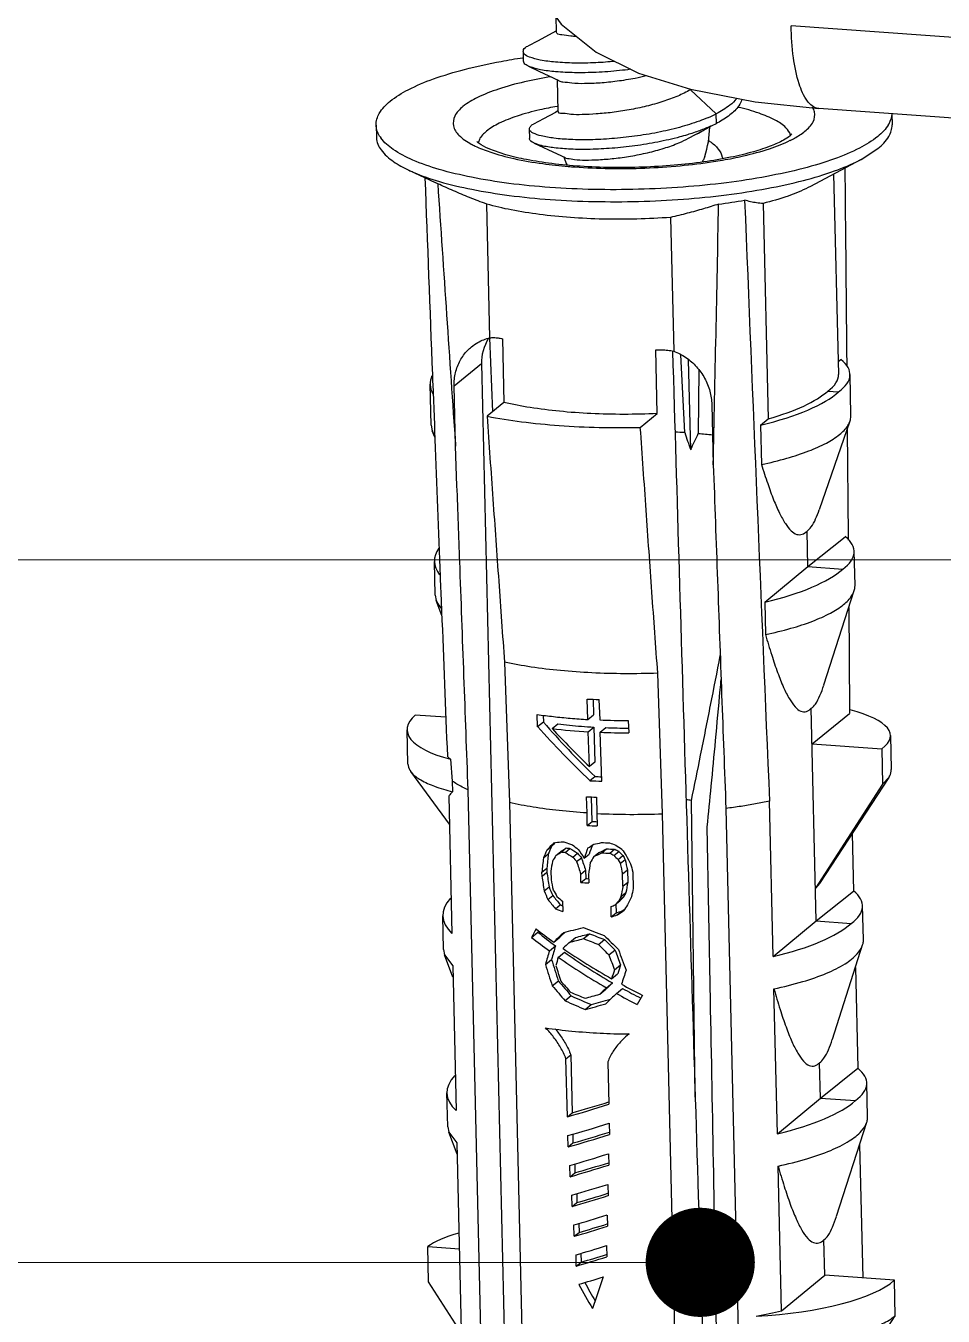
# Model space of a CAD drawing. Header units: millimetres. Extents: x 0 to 1787, y -410 to 0.
# Drawn here: x 1456.18 to 1468.77, y -383.16 to -365.44 of the extents above; entities that cross this region are included whole.
import ezdxf

# ---------------------------------------------------------------- set-up
doc = ezdxf.new("R2010")
doc.units = ezdxf.units.MM
doc.header["$MEASUREMENT"] = 0
doc.layers.get('0').update_dxf_attribs({"linetype": 'CONTINUOUS'})
doc.layers.add('02___PRT_ALL_AXES', color=7, linetype='CONTINUOUS')
doc.layers.add('3_ALL_AXES', color=7, linetype='CONTINUOUS')
doc.layers.add('from', color=7, linetype='CONTINUOUS', lineweight=13)
doc.styles.add('宋体', font='SimSun.ttf')
doc.dimstyles.new('YanXiu', dxfattribs={"dimscale": 1.5, "dimtxt": 2.5, "dimasz": 2.2, "dimexe": 0.65, "dimexo": 0.65, "dimgap": 0.5, "dimtad": 1, "dimzin": 0, "dimdsep": 46, "dimtxsty": '宋体', "dimcen": 0, "dimclrd": 3, "dimclre": 3, "dimclrt": 3, "dimadec": 0, "dimazin": 0, "dimtfac": 1, "dimtdec": 4, "dimtofl": 0, "dimtmove": 0, "dimatfit": 3, "dimfxl": 0, "dimtolj": 1, "dimtzin": 0, "dimlwd": 0, "dimlwe": 0, "dimarcsym": 0})

# ---------------------------------------------------------------- blocks, each defined once
blk = doc.blocks.new('*U24')
at = {"color": 7, "linetype": 'Continuous'}
for p, q in [((-23.681, 28.371), (-126.884, 35.836)), ((-130.565, 35.485), (-130.562, 35.353)), ((-130.492, 35.283), (-130.347, 35.215)), ((-130.347, 35.215), (-130.073, 35.085)), ((-127.912, 34.629), (-128.267, 34.959)), ((-130.086, 34.667), (-130.122, 34.647)), ((-127.909, 34.497), (-127.912, 34.629)), ((-23.3, 27.235), (-126.502, 34.701)), ((-130.48, 34.421), (-130.477, 34.289)), ((-127.987, 34.459), (-127.99, 34.458)), ((-127.989, 34.455), (-127.986, 34.457)), ((-127.897, 34.503), (-127.909, 34.497)), ((-130.412, 34.225), (-130.099, 34.079)), ((-130.099, 34.079), (-129.989, 34.027))]:
    blk.add_line(p, q, dxfattribs=at)
for points in [[(-130.59, 37.193), (-130.57, 36.905), (-130.39, 36.345), (-130.04, 35.858), (-129.561, 35.476), (-128.978, 35.188), (-128.266, 34.965), (-127.379, 34.794), (-126.502, 34.701)], [(-130.117, 35.761), (-130.36, 35.632), (-130.498, 35.559)], [(-130.122, 34.647), (-130.284, 34.559), (-130.423, 34.485)], [(-128.294, 34.292), (-128.093, 34.4), (-127.99, 34.455)]]:
    blk.add_lwpolyline(points, dxfattribs=at)
for centre, radius, start, end in [((-128.836, 35.918), 1.115, 300.6602, 301.1089), ((-128.818, 36.41), 1.998, 293.3332, 294.538), ((-128.729, 36.216), 1.784, 294.5135, 297.2258), ((-128.727, 36.086), 1.787, 294.4561, 297.2243)]:
    blk.add_arc(centre, radius, start, end, dxfattribs=at)
for points, start_tangent, end_tangent in [([(-126.502, 34.701), (-126.515, 34.702), (-126.658, 34.801), (-126.774, 35.041), (-126.852, 35.399), (-126.884, 35.836)], (-0.999152, 0.041164), (-0.014725, 0.999892)), ([(-129.833, 35.69), (-129.911, 35.695), (-130.033, 35.711), (-130.1, 35.735), (-130.107, 35.752)], (-0.999573, 0.029232), (-0.17013, 0.985422)), ([(-130.562, 35.486), (-130.559, 35.509), (-130.498, 35.559)], (-0.061629, 0.998099), (0.912985, 0.407994)), ([(-129.304, 35.348), (-129.565, 35.329), (-129.862, 35.325), (-130.121, 35.338), (-130.329, 35.366), (-130.476, 35.407), (-130.553, 35.456), (-130.562, 35.486)], (-0.995715, -0.09248), (-0.061629, 0.998099)), ([(-130.492, 35.282), (-130.55, 35.324), (-130.558, 35.353)], (-0.936202, 0.351462), (-0.061629, 0.998099)), ([(-129.086, 35.239), (-129.24, 35.221), (-129.562, 35.197), (-129.859, 35.193), (-130.118, 35.206), (-130.326, 35.234), (-130.472, 35.275), (-130.492, 35.282)], (-0.991484, -0.130232), (-0.936202, 0.351462)), ([(-130.075, 35.082), (-130.018, 35.068), (-129.896, 35.052), (-129.721, 35.047), (-129.508, 35.055), (-129.274, 35.079), (-129.025, 35.119), (-128.871, 35.153)], (0.802539, -0.596599), (0.972537, 0.23275)), ([(-128.267, 34.959), (-128.441, 34.872), (-128.645, 34.796), (-128.873, 34.732), (-129.11, 34.683), (-129.342, 34.647), (-129.561, 34.626), (-129.755, 34.617), (-129.909, 34.62), (-130.018, 34.632), (-130.077, 34.649), (-130.08, 34.661)], (-0.860195, -0.509965), (-0.111421, 0.993773)), ([(-127.628, 34.84), (-127.727, 34.745), (-127.912, 34.629)], (-0.630764, -0.775975), (-0.888952, -0.458001)), ([(-127.559, 34.828), (-127.603, 34.737), (-127.724, 34.613), (-127.897, 34.503)], (-0.267388, -0.963589), (-0.885096, -0.465408)), ([(-128.027, 34.575), (-128.144, 34.529), (-128.417, 34.442), (-128.718, 34.372), (-129.033, 34.32), (-129.347, 34.287), (-129.645, 34.272), (-129.914, 34.275), (-130.141, 34.293), (-130.315, 34.324), (-130.429, 34.364), (-130.478, 34.41), (-130.478, 34.421)], (-0.918162, -0.396205), (0.10963, 0.993972)), ([(-130.478, 34.421), (-130.461, 34.458), (-130.424, 34.487)], (0.10963, 0.993972), (0.892856, 0.450342)), ([(-127.99, 34.458), (-128.141, 34.396), (-128.309, 34.34)], (-0.91082, -0.412804), (-0.956653, -0.29123)), ([(-128.134, 34.374), (-128.09, 34.399), (-128.084, 34.403)], (0.889573, 0.456792), (0.843755, 0.536729)), ([(-130.412, 34.225), (-130.426, 34.232), (-130.475, 34.278), (-130.475, 34.289)], (-0.905468, 0.424415), (0.10963, 0.993972)), ([(-128.309, 34.34), (-128.414, 34.31), (-128.715, 34.24), (-129.03, 34.188), (-129.344, 34.155), (-129.642, 34.14), (-129.911, 34.142), (-130.138, 34.161), (-130.312, 34.191), (-130.412, 34.225)], (-0.956653, -0.29123), (-0.905468, 0.424415)), ([(-129.991, 34.023), (-129.956, 34.016), (-129.857, 34), (-129.712, 33.993), (-129.529, 33.998), (-129.317, 34.015), (-129.088, 34.047), (-128.855, 34.094), (-128.629, 34.155), (-128.425, 34.23), (-128.294, 34.292)], (0.914116, -0.405452), (0.879716, 0.475499)), ([(-128.217, 34.338), (-128.134, 34.374)], (0.935291, 0.353878), (0.889573, 0.456792)), ([(-128.02, 34.263), (-128, 34.25), (-127.885, 34.144), (-127.83, 34.034), (-127.827, 34.011)], (0.836092, -0.548589), (0.086203, -0.996278)), ([(-128.069, 34.043), (-128.089, 33.997), (-128.112, 33.96)], (-0.301417, -0.953492), (-0.591424, -0.806361))]:
    blk.add_spline(points, degree=3, dxfattribs=dict(at, start_tangent=start_tangent, end_tangent=end_tangent))
at = {"layer": '02___PRT_ALL_AXES', "color": 7, "linetype": 'Continuous'}
for p, q in [((-130.569, 35.399), (-130.564, 35.4)), ((-125.502, 34.629), (-125.498, 34.476)), ((-132.584, 34.474), (-132.58, 34.309)), ((-125.921, 34.002), (-125.691, 34.15)), ((-132.135, 33.854), (-131.773, 33.684)), ((-125.921, 34.002), (-126.627, 33.627)), ((-131.737, 33.668), (-131.773, 33.684)), ((-126.231, 31.048), (-126.297, 33.803)), ((-131.021, 31.552), (-131.065, 33.388)), ((-127.27, 33.397), (-127.2, 30.439)), ((-128.54, 33.205), (-128.497, 31.37)), ((-131.026, 31.552), (-130.986, 30.535)), ((-130.848, 31.539), (-130.828, 30.664)), ((-128.723, 30.511), (-128.744, 31.387)), ((-131.512, 30.891), (-131.138, 31.197)), ((-131.138, 31.197), (-130.716, 13.412)), ((-128.346, 30.25), (-128.397, 31.317)), ((-128.263, 30.016), (-128.293, 31.25)), ((-126.236, 31.225), (-126.2, 31.254)), ((-128.15, 31.107), (-128.159, 30.236)), ((-126.062, 30.49), (-126.075, 31.05)), ((-131.828, 30.354), (-131.842, 30.914)), ((-131.806, 30.915), (-131.784, 30.355)), ((-131.493, 30.065), (-131.512, 30.891)), ((-130.828, 30.664), (-131.06, 30.474)), ((-126.381, 30.819), (-126.233, 30.809)), ((-128.955, 30.322), (-128.723, 30.511)), ((-127.973, 30.635), (-127.953, 29.809)), ((-131.828, 30.354), (-131.812, 30.274)), ((-131.784, 30.355), (-131.781, 30.275)), ((-127.304, 30.353), (-127.2, 30.439)), ((-127.304, 30.353), (-127.291, 29.812)), ((-126.495, 29.196), (-126.075, 30.41)), ((-131.777, 30.189), (-131.812, 30.274)), ((-126.113, 30.299), (-126.1, 28.822)), ((-131.473, 29.521), (-131.493, 30.065)), ((-126.653, 28.41), (-126.665, 28.897)), ((-126.653, 28.41), (-126.142, 28.821)), ((-126.1, 28.822), (-126.099, 28.773)), ((-126.006, 28.155), (-126.017, 28.617)), ((-131.773, 28.018), (-131.784, 28.481)), ((-127.246, 27.92), (-126.653, 28.41)), ((-126.653, 28.41), (-126.175, 28.376)), ((-131.702, 28.238), (-131.69, 27.946)), ((-131.773, 28.018), (-131.758, 27.944)), ((-126.433, 26.787), (-126.017, 28.08)), ((-131.682, 27.74), (-131.758, 27.944)), ((-131.69, 27.946), (-131.684, 27.794)), ((-127.246, 27.92), (-127.236, 27.477)), ((-126.092, 27.848), (-126.08, 26.442)), ((-130.821, 27.098), (-130.754, 25.169)), ((-128.65, 25.016), (-128.716, 26.946)), ((-129.676, 26.311), (-129.686, 26.592)), ((-129.603, 26.587), (-129.598, 26.376)), ((-129.523, 26.584), (-129.513, 26.304)), ((-126.538, 23.545), (-126.607, 26.464)), ((-126.08, 26.442), (-126.08, 26.392)), ((-131.626, 26.341), (-132.048, 26.372)), ((-130.366, 26.211), (-130.371, 26.379)), ((-130.287, 26.275), (-130.366, 26.211)), ((-130.289, 26.369), (-130.287, 26.275)), ((-130.166, 26.185), (-130.089, 26.249)), ((-129.676, 26.311), (-129.598, 26.376)), ((-129.12, 26.295), (-129.114, 26.127)), ((-126.596, 25.978), (-126.08, 26.392)), ((-132.147, 25.699), (-132.158, 26.169)), ((-129.671, 26.143), (-129.594, 26.206)), ((-129.655, 25.667), (-129.671, 26.143)), ((-129.594, 26.206), (-129.582, 25.726)), ((-129.508, 26.135), (-129.43, 26.199)), ((-129.485, 25.463), (-129.508, 26.135)), ((-125.519, 26.091), (-125.508, 25.623)), ((-126.596, 25.978), (-125.639, 25.908)), ((-125.639, 25.908), (-125.627, 25.422)), ((-131.56, 25.764), (-131.538, 25.465)), ((-129.582, 25.726), (-129.655, 25.667)), ((-131.578, 24.873), (-132.108, 25.596)), ((-129.648, 25.471), (-129.578, 25.528)), ((-131.538, 25.465), (-131.535, 25.319)), ((-131.055, 14.202), (-131.32, 25.345)), ((-125.627, 25.422), (-126.549, 23.996)), ((-125.543, 25.512), (-126.494, 24.058)), ((-125.627, 25.422), (-125.543, 25.512)), ((-131.587, 25.257), (-131.543, 23.374)), ((-130.754, 25.169), (-130.49, 14.026)), ((-129.687, 25.027), (-129.694, 25.25)), ((-129.617, 24.91), (-129.625, 25.246)), ((-129.559, 25.243), (-129.552, 25.02)), ((-128.201, 21.123), (-128.254, 25.198)), ((-127.131, 23.055), (-127.181, 25.19)), ((-129.683, 24.856), (-129.687, 25.027)), ((-129.552, 25.02), (-129.548, 24.849)), ((-128.386, 13.874), (-128.65, 25.016)), ((-127.78, 25.089), (-127.516, 13.946)), ((-129.683, 24.856), (-129.617, 24.91)), ((-127.991, 22.437), (-128.036, 24.836)), ((-126.046, 24.744), (-126.027, 23.955)), ((-130.287, 24.409), (-130.22, 24.464)), ((-130.24, 24.516), (-130.173, 24.57)), ((-130.114, 24.444), (-130.047, 24.498)), ((-130.039, 24.492), (-129.973, 24.546)), ((-129.988, 24.486), (-129.922, 24.54)), ((-129.883, 24.42), (-129.817, 24.474)), ((-129.725, 24.408), (-129.659, 24.462)), ((-129.592, 24.428), (-129.526, 24.482)), ((-129.485, 24.479), (-129.418, 24.533)), ((-129.374, 24.475), (-129.308, 24.53)), ((-129.318, 24.445), (-129.251, 24.5)), ((-129.83, 24.359), (-129.764, 24.413)), ((-129.261, 24.388), (-129.194, 24.442)), ((-129.231, 24.331), (-129.164, 24.386)), ((-130.307, 24.215), (-130.239, 24.27)), ((-130.305, 24.159), (-130.307, 24.215)), ((-130.305, 24.159), (-130.238, 24.214)), ((-130.239, 24.27), (-130.238, 24.214)), ((-130.184, 24.227), (-130.181, 24.114)), ((-129.773, 24.186), (-129.707, 24.24)), ((-129.77, 24.073), (-129.773, 24.186)), ((-129.77, 24.073), (-129.704, 24.127)), ((-129.707, 24.24), (-129.704, 24.127)), ((-129.667, 24.179), (-129.664, 24.066)), ((-129.2, 24.189), (-129.132, 24.244)), ((-129.196, 24.02), (-129.2, 24.189)), ((-129.132, 24.244), (-129.128, 24.075)), ((-129.058, 24.216), (-129.052, 23.99)), ((-130.276, 23.957), (-130.209, 24.012)), ((-129.22, 23.879), (-129.153, 23.934)), ((-129.196, 24.02), (-129.128, 24.075)), ((-126.495, 24.057), (-126.549, 23.996)), ((-126.538, 23.545), (-126.027, 23.955)), ((-130.224, 23.838), (-130.157, 23.892)), ((-130.122, 23.712), (-130.055, 23.767)), ((-130.023, 23.814), (-130.02, 23.673)), ((-129.29, 23.778), (-129.287, 23.654)), ((-129.281, 23.784), (-129.235, 23.822)), ((-129.247, 23.823), (-129.18, 23.878)), ((-125.891, 23.289), (-125.902, 23.752)), ((-131.658, 23.152), (-131.669, 23.615)), ((-129.354, 23.6), (-129.357, 23.741)), ((-129.354, 23.6), (-129.287, 23.654)), ((-129.271, 23.626), (-129.204, 23.68)), ((-127.131, 23.055), (-126.538, 23.545)), ((-126.538, 23.545), (-126.06, 23.51)), ((-130.448, 23.318), (-130.362, 23.388)), ((-130.143, 23.254), (-130.059, 23.322)), ((-129.93, 23.25), (-129.847, 23.318)), ((-129.734, 23.302), (-129.651, 23.369)), ((-129.529, 23.221), (-129.446, 23.289)), ((-126.318, 21.922), (-125.902, 23.214)), ((-131.658, 23.152), (-131.643, 23.078)), ((-131.643, 23.078), (-131.532, 22.93)), ((-131.528, 22.773), (-131.643, 23.078)), ((-130.204, 23.134), (-130.12, 23.202)), ((-130.081, 23.047), (-129.998, 23.115)), ((-129.386, 23.078), (-129.303, 23.145)), ((-131.532, 22.93), (-131.485, 20.941)), ((-130.258, 22.948), (-130.174, 23.017)), ((-129.311, 22.871), (-129.228, 22.94)), ((-126.002, 22.904), (-125.969, 21.522)), ((-130.165, 22.654), (-130.081, 22.722)), ((-129.421, 22.627), (-129.338, 22.695)), ((-129.35, 22.751), (-129.267, 22.819)), ((-129.903, 22.515), (-129.986, 22.447)), ((-129.513, 22.538), (-129.43, 22.606)), ((-129.283, 22.549), (-129.199, 22.617)), ((-127.073, 20.622), (-127.12, 22.611)), ((-129.711, 22.329), (-129.628, 22.396)), ((-127.99, 22.385), (-127.991, 22.437)), ((-127.99, 22.379), (-127.99, 22.385)), ((-127.989, 22.327), (-127.99, 22.379)), ((-129.108, 21.992), (-129.134, 21.972)), ((-129.976, 21.652), (-129.909, 21.706)), ((-129.957, 20.856), (-129.976, 21.652)), ((-129.909, 21.706), (-129.891, 20.91)), ((-129.402, 21.611), (-129.388, 21.027)), ((-126.48, 21.112), (-126.492, 21.598)), ((-126.48, 21.112), (-125.969, 21.522)), ((-125.833, 20.856), (-125.844, 21.319)), ((-131.6, 20.719), (-131.611, 21.182)), ((-127.073, 20.622), (-126.48, 21.112)), ((-126.48, 21.112), (-126.002, 21.077)), ((-129.957, 20.856), (-129.891, 20.91)), ((-129.382, 20.768), (-129.378, 20.612)), ((-126.26, 19.489), (-125.844, 20.781)), ((-131.6, 20.719), (-131.585, 20.645)), ((-131.585, 20.645), (-131.474, 20.497)), ((-131.471, 20.34), (-131.585, 20.645)), ((-129.947, 20.441), (-129.951, 20.597)), ((-129.884, 20.616), (-129.881, 20.496)), ((-131.474, 20.497), (-131.37, 16.075)), ((-129.947, 20.441), (-129.881, 20.496)), ((-125.944, 20.471), (-125.901, 18.641)), ((-129.856, 20.207), (-129.853, 20.086)), ((-129.392, 20.347), (-129.388, 20.192)), ((-129.919, 20.032), (-129.923, 20.188)), ((-129.919, 20.032), (-129.853, 20.086)), ((-127.015, 18.189), (-127.063, 20.178)), ((-129.401, 19.927), (-129.398, 19.771)), ((-129.891, 19.623), (-129.894, 19.779)), ((-129.891, 19.623), (-129.825, 19.677)), ((-129.827, 19.798), (-129.825, 19.677)), ((-129.411, 19.506), (-129.407, 19.351)), ((-129.863, 19.214), (-129.866, 19.37)), ((-129.799, 19.389), (-129.796, 19.268)), ((-129.863, 19.214), (-129.796, 19.268)), ((-126.423, 18.679), (-126.434, 19.165)), ((-131.863, 18.587), (-131.875, 19.073)), ((-131.875, 19.073), (-131.44, 19.042)), ((-129.834, 18.805), (-129.838, 18.961)), ((-129.771, 18.98), (-129.768, 18.859)), ((-129.421, 19.086), (-129.417, 18.931)), ((-129.834, 18.805), (-129.768, 18.859)), ((-127.015, 18.189), (-126.423, 18.679)), ((-125.466, 18.61), (-126.423, 18.679)), ((-125.454, 18.123), (-125.466, 18.61)), ((-131.412, 17.883), (-131.863, 18.587)), ((-126.376, 16.697), (-125.454, 18.123))]:
    blk.add_line(p, q, dxfattribs=at)
for centre, radius, start, end in [((-129.156, 29.421), 5.392, 99.9199, 100.068), ((-125.893, 34.676), 0.397, 330.7097, 331.8317), ((-132.163, 34.548), 0.436, 211.0777, 215.0274), ((-130.977, 34.187), 0.208, 155.1928, 168.4975), ((-127.605, 35.708), 1.609, 296.1503, 297.2336), ((-127.044, 34.293), 0.157, 13.9427, 16.2868), ((-127.498, 35.501), 1.376, 297.2276, 298.729), ((1484.515, 141.677), 1619.857, 183.823234, 183.950971), ((-1661.803, 63.548), 1534.22, 358.7399, 358.873623), ((-129.018, 42.151), 8.837, 277.4085, 279.7426), ((3302.252, 171.207), 3432.54, 182.30018, 182.438049), ((-128.746, 23.343), 6.918, 86.6848, 87.7854), ((-118.821, 33.485), 10.059, 198.7601, 200.1745), ((-134.304, 32.999), 6.737, 333.7199, 335.7941), ((-128.657, 24.502), 5.755, 83.0737, 85.0425), ((-129.129, 36.357), 9.781, 266.7381, 267.6946), ((-129.101, 36.627), 10.331, 267.7143, 269.8954), ((-129.192, 34.727), 8.597, 263.4925, 266.8083), ((-129.098, 36.372), 10.245, 267.7099, 269.9098), ((-129.078, 35.699), 9.507, 267.8735, 269.7642), ((-129.084, 34.408), 8.893, 266.8148, 267.3998), ((-129.101, 35.085), 9.63, 266.7459, 267.7178), ((-129.102, 34.707), 9.475, 266.4194, 267.2361), ((-128.622, 23.095), 2.135, 80.0972, 82.0358), ((-129.063, 35.293), 10.285, 267.277, 272.3042), ((-129.095, 34.252), 9.414, 266.4189, 267.241), ((-129.078, 33.615), 8.721, 266.4594, 266.904), ((-129.194, 32.682), 8.094, 263.9806, 264.3448), ((-129.193, 32.519), 8.072, 263.9801, 264.3453), ((-129.171, 31.962), 7.459, 263.8317, 264.226), ((-129.068, 34.491), 9.879, 267.5626, 268.2022), ((-129.065, 34.323), 9.853, 267.5617, 268.2031), ((-129.046, 33.762), 9.236, 267.6879, 268.3741), ((-129.082, 32.471), 8.367, 265.7366, 266.0043), ((-129.098, 33.115), 9.067, 265.7464, 266.4197), ((-128.995, 32.332), 10.341, 269.2306, 269.3709)]:
    blk.add_arc(centre, radius, start, end, dxfattribs=at)
for centre, major_axis, ratio, start_param, end_param in [((-130.173, 31.347), (0.94, 0.297), 0.726656, 2.458909, 2.933802), ((-128.959, 31.006), (2.884, 0.043), 0.249669, -0.33608, 0.291969), ((-128.959, 31.006), (2.883, 0.095), 0.297185, 9.285017, 9.575779), ((-128.959, 31.006), (2.727, 0.04), 0.249669, -0.33608, 0.002382), ((-128.959, 31.006), (2.883, 0.095), 0.297185, -0.96908, -0.341031), ((-128.959, 31.006), (2.726, 0.09), 0.297185, -0.879518, -0.341031), ((-128.901, 28.573), (2.884, 0.043), 0.249669, -0.33608, 0.291969), ((-128.901, 28.573), (2.883, 0.095), 0.297185, 9.209816, 9.638184), ((-128.901, 28.573), (2.883, 0.095), 0.297185, -0.96908, -0.341031), ((-127.705, 26.058), (2.185, 0.032), 0.249669, -0.33608, 0.723922), ((-130.135, 26.234), (2.023, 0.067), 0.297185, 2.800562, 3.921135), ((-128.849, 26.383), (2.62, -2.562), 0.305825, 4.449548, 4.733372), ((-128.924, 26.459), (2.837, -2.774), 0.305715, -1.788563, -1.527183), ((-128.93, 26.658), (2.842, -2.798), 0.304872, -1.709037, -1.525984), ((-128.843, 26.141), (2.893, 0.095), 0.297185, -2.849508, -2.800735), ((-128.827, 25.45), (2.864, 0.778), 0.179203, -2.096303, -2.057182), ((-128.847, 26.289), (2.712, 5.67), 0.083474, -4.354579, -4.334803), ((-128.834, 25.761), (2.817, 2.817), 0.03223, -4.261739, -4.222396), ((-128.916, 29.211), (2.121, 18.77), 0.041747, -4.452002, -4.441299), ((-128.847, 26.289), (2.522, 5.272), 0.083474, -4.340638, -4.319307), ((-128.834, 25.761), (2.619, 2.62), 0.03223, 2.054112, 2.07473), ((-128.827, 25.435), (2.839, 1.901), 0.035733, -2.065097, -2.035775), ((-128.827, 25.435), (2.64, 1.768), 0.035733, -2.075223, -2.043652), ((-128.824, 25.313), (2.89, -0.708), 0.335586, -1.903062, -1.864157), ((-128.819, 25.111), (2.867, -1.524), 0.347833, -1.800439, -1.761534), ((-128.819, 25.111), (2.666, -1.417), 0.347833, 4.476355, 4.518211), ((-128.823, 25.258), (2.844, -2.061), 0.334916, -1.704996, -1.675866), ((-128.817, 25.044), (-2.612, 2.878), 0.289682, 1.506546, 1.527437), ((-128.822, 25.226), (-2.798, 4.092), 0.243736, 1.575046, 1.604162), ((-128.818, 25.085), (2.659, 7.116), 0.081296, -4.606258, -4.586842), ((-128.822, 25.256), (2.839, 1.901), 0.035731, -1.899709, -1.870561), ((-128.818, 25.085), (2.472, 6.616), 0.081296, 1.676642, 1.695385), ((-128.824, 25.33), (2.864, 0.778), 0.179205, -1.89197, -1.85302), ((-128.819, 25.116), (2.848, 1.452), 0.086253, -1.889258, -1.850309), ((-128.819, 25.116), (2.648, 1.35), 0.086253, -1.884629, -1.842718), ((-128.829, 25.538), (2.885, -0.979), 0.345027, -1.644195, -1.61473), ((-128.827, 25.464), (2.867, -1.524), 0.347833, -1.576668, -1.55704), ((-128.827, 25.464), (2.666, -1.417), 0.347833, -1.566078, -1.544931), ((-128.833, 25.701), (2.844, -2.061), 0.334915, -1.490666, -1.461052), ((-128.833, 25.694), (-2.612, 2.878), 0.289682, 1.726587, 1.747812), ((-128.844, 26.178), (-2.8, 4.583), 0.223749, 1.799809, 1.819649), ((-128.916, 29.211), (2.281, 20.187), 0.041747, -4.467498, -4.457581), ((-128.871, 27.308), (2.435, 14.372), 0.054856, -4.496852, -4.487025), ((-128.834, 25.757), (2.768, 4.233), 0.074472, -4.348576, -4.328965), ((-128.817, 25.044), (-2.809, 3.095), 0.289682, 1.509987, 1.52941), ((-128.814, 24.892), (-2.886, 8.953), 0.120171, -4.691588, -4.672175), ((-128.814, 24.892), (-2.683, 8.325), 0.120171, 1.589624, 1.610503), ((-128.802, 24.391), (2.357, 17.279), 0.047491, -4.703359, -4.693647), ((-128.815, 24.938), (2.768, 4.233), 0.074472, -4.543111, -4.523674), ((-128.833, 25.694), (-2.809, 3.095), 0.289682, -4.568707, -4.549017), ((-128.845, 26.211), (-2.819, 6.045), 0.176366, -4.489133, -4.479262), ((-128.884, 27.847), (-3.034, 14.765), 0.071324, -4.486619, -4.476729), ((-128.845, 26.211), (-2.621, 5.621), 0.176366, 1.807696, 1.818341), ((-128.884, 27.847), (-2.821, 13.729), 0.071324, -4.472202, -4.461533), ((-128.852, 26.493), (-2.819, 6.045), 0.176366, 1.833652, 1.853579), ((-128.884, 27.866), (-2.96, 11.859), 0.08983, -4.431991, -4.421992), ((-128.712, 20.578), (-3.18, 20.58), 0.05022, 1.388173, 1.39809), ((-128.712, 20.578), (-2.957, 19.136), 0.05022, 7.655076, 7.665779), ((-128.757, 22.481), (-3.034, 14.765), 0.071325, 1.445351, 1.455178), ((-128.781, 23.5), (-2.819, 6.045), 0.176365, 1.41323, 1.433005), ((-128.781, 23.5), (-2.621, 5.621), 0.176365, 7.680918, 7.702249), ((-128.793, 24.032), (-2.8, 4.583), 0.223749, 1.448532, 1.468143), ((-128.744, 21.942), (2.435, 14.372), 0.054856, 1.435056, 1.444945), ((-128.783, 23.578), (2.522, 5.272), 0.083474, 1.543271, 1.553915), ((-128.744, 21.942), (2.265, 13.364), 0.054856, 1.41986, 1.430528), ((-128.743, 21.923), (2.518, 11.467), 0.064355, 1.403657, 1.413657), ((-128.786, 23.707), (2.884, 0.043), 0.249669, -0.33608, 0.291969), ((-128.786, 23.707), (2.883, 0.095), 0.297185, 9.142101, 9.711796), ((-128.793, 24.028), (-2.809, 3.095), 0.289682, 1.373121, 1.412463), ((-128.793, 24.028), (-2.612, 2.878), 0.289682, 7.642365, 7.684767), ((-128.801, 24.354), (2.844, -2.061), 0.334915, -1.792719, -1.763396), ((-128.801, 24.339), (2.687, -0.659), 0.335586, -1.972561, -1.958614), ((-128.8, 24.325), (2.848, 1.452), 0.086255, -1.811206, -1.791578), ((-128.795, 24.095), (2.817, 2.817), 0.032231, -4.583445, -4.563755), ((-128.783, 23.578), (2.712, 5.67), 0.083474, 1.557688, 1.567559), ((-128.795, 24.095), (2.619, 2.62), 0.032231, -4.597089, -4.575864), ((-128.783, 23.611), (2.768, 4.233), 0.074472, -4.700082, -4.680243), ((-128.776, 23.296), (2.712, 5.67), 0.083474, 1.508031, 1.527958), ((-128.801, 24.339), (2.89, -0.708), 0.335586, -1.96168, -1.922559), ((-128.799, 24.252), (2.858, 1.004), 0.146669, -1.817433, -1.787968), ((-128.799, 24.252), (2.657, 0.934), 0.146669, -1.806843, -1.775093), ((-128.795, 24.089), (2.839, 1.901), 0.035733, -1.763044, -1.73343), ((-128.795, 24.089), (2.64, 1.768), 0.035733, -1.75017, -1.739515), ((-128.825, 25.378), (2.744, 4.851), 0.080661, -4.255221, -4.228727), ((-128.787, 23.742), (2.864, -1.62), 0.346467, -1.958076, -1.86058), ((-128.825, 25.378), (2.503, 4.425), 0.080661, -4.205979, -4.201009), ((-128.798, 24.222), (2.859, 0.962), 0.1527, -2.058572, -1.95646), ((-128.798, 24.222), (2.887, -0.928), 0.343699, -1.790104, -1.687992), ((-128.786, 23.707), (2.883, 0.095), 0.297185, -0.96908, -0.341031), ((-128.783, 23.575), (2.864, -1.62), 0.346467, -1.984571, -1.885888), ((-128.783, 23.575), (2.612, -1.478), 0.346467, 4.270897, 4.379683), ((-128.802, 24.411), (2.821, 2.687), 0.025102, 1.988415, 2.041878), ((-128.802, 24.411), (2.573, 2.451), 0.025102, 2.026372, 2.056978), ((-128.798, 24.204), (2.821, 2.687), 0.025102, 1.959874, 1.993608), ((-128.794, 24.068), (2.859, 0.962), 0.1527, -2.030031, -1.95646), ((-128.794, 24.068), (2.608, 0.878), 0.1527, -2.03712, -1.95646), ((-128.794, 24.068), (2.887, -0.928), 0.343699, -1.790104, -1.716533), ((-128.794, 24.068), (2.633, -0.847), 0.343699, 4.493082, 4.573741), ((-128.798, 24.204), (-2.813, 2.952), 0.296514, -4.661617, -4.611676), ((-128.802, 24.411), (-2.813, 2.952), 0.296514, 1.65011, 1.718015), ((-128.798, 24.204), (-2.566, 2.693), 0.296514, -4.654529, -4.59973), ((-128.825, 25.349), (2.623, 8.157), 0.077538, -4.412508, -4.388788), ((-128.825, 25.349), (2.393, 7.441), 0.077538, -4.394894, -4.368793), ((-128.814, 24.888), (2.623, 8.157), 0.077538, -4.459906, -4.445149), ((-128.783, 23.575), (2.864, -1.62), 0.346467, -1.838489, -1.597701), ((-128.787, 23.742), (2.864, -1.62), 0.346467, -1.81231, -1.571521), ((-128.783, 23.575), (2.612, -1.478), 0.346467, 4.431773, 4.695848), ((-128.814, 24.888), (-2.876, 8.544), 0.126009, -4.541519, -4.516789), ((-128.814, 24.888), (-2.623, 7.795), 0.126009, 1.753612, 1.780772), ((-128.825, 25.349), (-2.876, 8.544), 0.126009, -4.495013, -4.460428), ((-128.745, 21.968), (-2.876, 8.544), 0.126009, 1.413552, 1.448137), ((-128.745, 21.968), (-2.623, 7.795), 0.126009, 7.676742, 7.714791), ((-128.755, 22.43), (-2.876, 8.544), 0.126009, 1.469913, 1.494643), ((-128.755, 22.43), (2.623, 8.157), 0.077538, 1.541553, 1.556311), ((-128.755, 22.43), (2.393, 7.441), 0.077538, 1.527178, 1.543387), ((-128.745, 21.968), (2.623, 8.157), 0.077538, 1.485192, 1.508912), ((-128.767, 22.907), (-2.566, 2.693), 0.296514, 7.644634, 7.719213), ((-128.772, 23.113), (-2.813, 2.952), 0.296514, 1.424486, 1.474427), ((-128.772, 23.113), (2.573, 2.451), 0.025102, 1.768635, 1.805644), ((-128.767, 22.907), (-2.813, 2.952), 0.296514, 1.37798, 1.445886), ((-128.775, 23.249), (2.887, -0.928), 0.343699, -1.863674, -1.790104), ((-128.771, 23.095), (2.633, -0.847), 0.343699, 4.381112, 4.493082), ((-128.775, 23.249), (2.859, 0.962), 0.1527, -1.95646, -1.88289), ((-128.772, 23.113), (2.821, 2.687), 0.025102, 1.778999, 1.812733), ((-128.767, 22.907), (2.821, 2.687), 0.025102, 1.730729, 1.784191), ((-128.783, 23.575), (2.864, -1.62), 0.346467, -1.54943, -1.451935), ((-128.787, 23.742), (2.864, -1.62), 0.346467, -1.524122, -1.42544), ((-128.783, 23.575), (2.612, -1.478), 0.346467, -1.534331, -1.439501), ((-128.744, 21.939), (2.744, 4.851), 0.080661, 1.495328, 1.521823), ((-128.771, 23.095), (2.887, -0.928), 0.343699, -1.892216, -1.790104), ((-128.771, 23.095), (2.859, 0.962), 0.1527, -1.95646, -1.854348), ((-128.771, 23.095), (2.608, 0.878), 0.1527, 4.326725, 4.431618), ((-128.728, 21.274), (2.884, 0.043), 0.249669, -0.33608, 0.291969), ((-128.728, 21.274), (2.883, 0.095), 0.297185, 9.142101, 9.711796), ((-128.738, 21.703), (2.857, 1.041), 0.141473, -2.062309, -1.851392), ((-128.738, 21.703), (2.657, 0.968), 0.141473, 4.212884, 4.413684), ((-128.728, 21.274), (2.883, 0.095), 0.297185, -0.96908, -0.341031), ((-128.732, 21.444), (2.857, 1.041), 0.141473, -2.062309, -1.851392), ((-128.728, 21.289), (2.857, 1.041), 0.141473, -2.062309, -1.851392), ((-128.728, 21.289), (2.657, 0.968), 0.141473, 4.212884, 4.413684), ((-128.722, 21.03), (2.857, 1.041), 0.141473, -2.055255, -1.858447), ((-128.719, 20.875), (2.657, 0.968), 0.141473, 4.220476, 4.406076), ((-128.719, 20.875), (2.857, 1.041), 0.141473, -2.055255, -1.858447), ((-128.712, 20.616), (2.857, 1.041), 0.141473, -2.048206, -1.865496), ((-128.709, 20.461), (2.857, 1.041), 0.141473, -2.048206, -1.865496), ((-128.709, 20.461), (2.657, 0.968), 0.141473, 4.228063, 4.398472), ((-128.703, 20.202), (2.857, 1.041), 0.141473, -2.041161, -1.87254), ((-128.699, 20.046), (2.857, 1.041), 0.141473, -2.041161, -1.87254), ((-128.699, 20.046), (2.657, 0.968), 0.141473, 4.235644, 4.390872), ((-129.962, 18.935), (2.024, 0.03), 0.249669, 2.392571, 2.805513), ((-128.693, 19.787), (2.857, 1.041), 0.141473, -2.034121, -1.879581), ((-128.689, 19.632), (2.657, 0.968), 0.141473, 4.24322, 4.383274), ((-128.689, 19.632), (2.857, 1.041), 0.141473, -2.034121, -1.879581), ((-128.683, 19.373), (2.857, 1.041), 0.141473, -2.023259, -1.898462), ((-128.674, 18.987), (2.647, 7.459), 0.080157, -4.639455, -4.581066), ((-127.532, 18.759), (2.184, 0.072), 0.297185, -1.503439, -0.341031), ((-128.674, 18.987), (-2.804, 5.026), 0.207566, 1.541191, 1.607599), ((-128.674, 18.987), (-2.607, 4.673), 0.207566, 1.542534, 1.596392), ((-128.67, 18.842), (2.883, 0.095), 0.297185, -1.109944, -0.96908)]:
    blk.add_ellipse(centre, major_axis=major_axis, ratio=ratio, start_param=start_param, end_param=end_param, dxfattribs=at)
for points, start_tangent, end_tangent in [([(-132.391, 34.8), (-132.142, 34.959), (-131.797, 35.107), (-131.368, 35.238), (-130.868, 35.348), (-130.569, 35.399)], (0.774806, 0.632199), (0.988553, 0.150873)), ([(-130.179, 35.137), (-130.548, 35.066), (-130.905, 34.967), (-131.19, 34.852), (-131.391, 34.728)], (-0.987046, -0.160438), (-0.774806, -0.632199)), ([(-132.584, 34.474), (-132.54, 34.634), (-132.391, 34.8)], (-0.017922, 0.999839), (0.774806, 0.632199)), ([(-131.391, 34.728), (-131.503, 34.597), (-131.522, 34.463), (-131.446, 34.333), (-131.276, 34.212), (-131.224, 34.185)], (-0.774806, -0.632199), (0.901475, -0.432832)), ([(-130.099, 34.73), (-130.336, 34.682), (-130.645, 34.597), (-130.892, 34.498), (-131.068, 34.389)], (-0.9846, -0.17482), (-0.774806, -0.632199)), ([(-126.893, 34.337), (-126.956, 34.437), (-127.103, 34.542), (-127.324, 34.635), (-127.611, 34.714), (-127.623, 34.716)], (-0.280326, 0.959905), (-0.977441, 0.211208)), ([(-126.695, 34.388), (-126.582, 34.519), (-126.564, 34.653), (-126.589, 34.717)], (0.774806, 0.632199), (-0.50448, 0.863423)), ([(-125.502, 34.629), (-125.543, 34.488)], (-0.035344, -0.999375), (-0.472047, -0.881573)), ([(-132.536, 34.323), (-132.584, 34.465), (-132.584, 34.474)], (-0.515784, 0.856718), (-0.017922, 0.999839)), ([(-131.068, 34.389), (-131.166, 34.275)], (-0.774806, -0.632199), (-0.419372, -0.907815)), ([(-126.837, 34.294), (-126.695, 34.388)], (0.876736, 0.480972), (0.774806, 0.632199)), ([(-125.546, 34.482), (-125.695, 34.316)], (-0.48922, -0.87216), (-0.774806, -0.632199)), ([(-125.691, 34.15), (-125.542, 34.317), (-125.498, 34.476)], (0.774806, 0.632199), (-0.01697, 0.999856)), ([(-132.58, 34.309), (-132.58, 34.298), (-132.515, 34.132), (-132.345, 33.973), (-132.135, 33.854)], (0.01697, -0.999856), (0.904643, -0.426171)), ([(-125.695, 34.316), (-125.944, 34.157), (-126.289, 34.009), (-126.718, 33.878), (-127.218, 33.768), (-127.773, 33.681), (-128.367, 33.622), (-128.981, 33.591), (-129.597, 33.589), (-130.197, 33.617), (-130.761, 33.673), (-131.273, 33.757), (-131.717, 33.864), (-132.08, 33.993), (-132.35, 34.139), (-132.52, 34.298)], (-0.774806, -0.632199), (-0.573606, 0.819131)), ([(-126.898, 34.326), (-126.989, 34.266), (-127.156, 34.189), (-127.401, 34.107), (-127.715, 34.031), (-128.084, 33.967), (-128.491, 33.921), (-128.921, 33.895), (-129.356, 33.89), (-129.779, 33.907), (-130.171, 33.944), (-130.517, 33.999), (-130.801, 34.066), (-131.01, 34.138), (-131.14, 34.201), (-131.196, 34.242), (-131.199, 34.244)], (-0.774806, -0.632199), (-0.93114, 0.364663)), ([(-127.825, 33.992), (-127.538, 34.05), (-127.181, 34.149), (-126.896, 34.264)], (0.984912, 0.173057), (0.897535, 0.440942)), ([(-126.872, 34.351), (-126.898, 34.326)], (0.088404, 0.996085), (-0.774806, -0.632199)), ([(-131.224, 34.185), (-131.021, 34.104), (-130.69, 34.013), (-130.295, 33.944), (-129.945, 33.905)], (0.901475, -0.432832), (0.996441, -0.084297)), ([(-132.135, 33.854), (-132.075, 33.827), (-131.712, 33.698), (-131.268, 33.591), (-130.756, 33.508), (-130.193, 33.451), (-129.594, 33.424), (-128.978, 33.425), (-128.364, 33.456), (-127.771, 33.516), (-127.216, 33.602), (-126.716, 33.712), (-126.288, 33.843), (-125.942, 33.991), (-125.921, 34.002)], (0.904643, -0.426171), (0.884139, 0.467223)), ([(-129.945, 33.905), (-129.852, 33.898), (-129.378, 33.877), (-128.891, 33.883), (-128.409, 33.915), (-127.952, 33.971), (-127.825, 33.992)], (0.996441, -0.084297), (0.984912, 0.173057)), ([(-126.146, 33.882), (-126.126, 31.776), (-126.12, 31.166)], (0.009663, -0.999953), (0.009114, -0.999958)), ([(-131.914, 33.75), (-131.811, 31.044), (-131.806, 30.915)], (0.037938, -0.99928), (0.038531, -0.999257)), ([(-131.065, 33.388), (-131.299, 33.478), (-131.523, 33.571), (-131.737, 33.668)], (-0.939374, 0.342893), (-0.908234, 0.418462)), ([(-126.627, 33.627), (-126.65, 33.615), (-126.926, 33.499), (-127.27, 33.397)], (-0.884253, -0.467008), (-0.969547, -0.244905)), ([(-128.54, 33.205), (-129.003, 33.183), (-129.466, 33.182), (-129.916, 33.204), (-130.341, 33.246), (-130.728, 33.308), (-131.065, 33.388)], (-0.997441, -0.071494), (-0.961586, 0.274503)), ([(-127.879, 33.388), (-128.089, 33.323), (-128.31, 33.262), (-128.54, 33.205)], (-0.951492, -0.307673), (-0.975721, -0.219016)), ([(-127.27, 33.397), (-127.358, 33.405), (-127.442, 33.421), (-127.523, 33.442)], (-0.999058, 0.04339), (-0.958009, 0.286737)), ([(-131.275, 31.427), (-131.186, 31.488), (-131.021, 31.552)], (0.774774, 0.632239), (0.972124, 0.234465)), ([(-131.021, 31.552), (-130.966, 31.555), (-130.908, 31.55), (-130.848, 31.539)], (0.994837, 0.101485), (0.973678, -0.227927)), ([(-131.512, 30.891), (-131.493, 31.073), (-131.429, 31.241), (-131.325, 31.382), (-131.275, 31.427)], (-0.023695, 0.999719), (0.774774, 0.632239)), ([(-128.744, 31.387), (-128.662, 31.388), (-128.579, 31.382), (-128.497, 31.37)], (0.998933, 0.046178), (0.982719, -0.185105)), ([(-128.513, 31.369), (-128.33, 25.326), (-128.142, 19.187), (-127.958, 13.157)], (0.030239, -0.999543), (0.030759, -0.999527)), ([(-128.497, 31.37), (-128.329, 31.281), (-128.184, 31.155), (-128.072, 30.998), (-128, 30.821), (-127.973, 30.635)], (0.934389, -0.356255), (0.023695, -0.999719)), ([(-128.723, 30.511), (-129.181, 30.501), (-129.633, 30.511), (-130.066, 30.543), (-130.468, 30.594), (-130.828, 30.664)], (-0.998933, -0.046178), (-0.973678, 0.227927)), ([(-126.075, 30.41), (-126.062, 30.471), (-126.062, 30.49)], (0.329996, 0.943982), (-0.033379, 0.999443)), ([(-131.06, 30.474), (-130.98, 29.337), (-130.9, 28.212), (-130.821, 27.098)], (0.070134, -0.997538), (0.071113, -0.997468)), ([(-131.06, 30.474), (-130.587, 30.4), (-130.069, 30.348), (-129.52, 30.322), (-128.955, 30.322)], (0.98184, -0.189712), (0.999743, 0.022672)), ([(-128.716, 26.946), (-128.796, 28.06), (-128.875, 29.185), (-128.955, 30.322)], (-0.071113, 0.997468), (-0.070134, 0.997538)), ([(-126.219, 30.225), (-126.105, 30.347), (-126.075, 30.41)], (0.774806, 0.632199), (0.329996, 0.943982)), ([(-131.811, 30.274), (-131.809, 30.267), (-131.787, 30.226)], (0.352116, -0.935956), (0.533014, -0.846106)), ([(-131.781, 30.275), (-131.708, 28.391), (-131.702, 28.238)], (0.038683, -0.999252), (0.039222, -0.999231)), ([(-127.291, 29.812), (-126.942, 29.899), (-126.642, 29.998), (-126.399, 30.107), (-126.219, 30.225)], (0.977955, 0.208815), (0.774806, 0.632199)), ([(-127.953, 29.809), (-127.895, 28.223), (-127.838, 26.649), (-127.78, 25.089)], (0.036432, -0.999336), (0.036856, -0.999321)), ([(-127.291, 29.812), (-127.206, 29.551), (-127.124, 29.328), (-127.043, 29.143), (-126.962, 29), (-126.883, 28.902), (-126.805, 28.853), (-126.732, 28.854), (-126.665, 28.897)], (0.293094, -0.956084), (0.721757, 0.692147)), ([(-131.32, 25.345), (-131.377, 26.906), (-131.435, 28.479), (-131.473, 29.521)], (-0.036856, 0.999321), (-0.036476, 0.999335)), ([(-126.665, 28.897), (-126.608, 28.955), (-126.547, 29.064), (-126.497, 29.192)], (0.838024, 0.545634), (0.327752, 0.944764)), ([(-126.163, 27.889), (-126.05, 28.012), (-126.017, 28.08)], (0.774806, 0.632199), (0.309471, 0.950909)), ([(-126.017, 28.08), (-126.007, 28.136), (-126.006, 28.155)], (0.309471, 0.950909), (-0.033379, 0.999443)), ([(-131.758, 27.944), (-131.753, 27.932), (-131.693, 27.84)], (0.330635, -0.943759), (0.672515, -0.740084)), ([(-127.236, 27.477), (-126.887, 27.563), (-126.587, 27.662), (-126.344, 27.772), (-126.163, 27.889)], (0.977955, 0.208815), (0.774806, 0.632199)), ([(-131.684, 27.794), (-131.605, 25.802)], (0.039352, -0.999225), (0.040007, -0.999199)), ([(-127.236, 27.477), (-127.151, 27.195), (-127.069, 26.954), (-126.988, 26.752), (-126.908, 26.594), (-126.828, 26.484), (-126.749, 26.425), (-126.675, 26.421), (-126.607, 26.464)], (0.273256, -0.961941), (0.716448, 0.69764)), ([(-128.254, 25.198), (-128.127, 25.819), (-127.99, 26.509), (-127.857, 27.188)], (0.204718, 0.978821), (0.18992, 0.9818)), ([(-128.716, 26.946), (-129.172, 26.939), (-129.621, 26.951), (-130.052, 26.982), (-130.456, 27.031), (-130.821, 27.098)], (-0.999305, -0.037287), (-0.977064, 0.212944)), ([(-128.036, 24.836), (-127.981, 25.397), (-127.922, 26.024), (-127.858, 26.72), (-127.845, 26.861)], (0.099444, 0.995043), (0.089894, 0.995951)), ([(-126.607, 26.464), (-126.549, 26.523), (-126.488, 26.639), (-126.434, 26.784)], (0.844487, 0.535576), (0.30604, 0.952019)), ([(-130.371, 26.379), (-130.148, 26.351), (-129.917, 26.328), (-129.676, 26.311)], (0.990003, -0.141047), (0.998378, -0.05694)), ([(-130.089, 26.249), (-129.928, 26.232), (-129.763, 26.217), (-129.594, 26.206)], (0.993011, -0.11802), (0.998454, -0.055591)), ([(-132.146, 25.699), (-132.145, 25.678), (-132.108, 25.596)], (0.004226, -0.999991), (0.590363, -0.807138)), ([(-132.108, 25.596), (-132.092, 25.576), (-131.969, 25.48), (-131.781, 25.393), (-131.535, 25.319)], (0.590363, -0.807138), (0.97142, -0.237366)), ([(-125.543, 25.511), (-125.529, 25.536), (-125.509, 25.623)], (0.537416, 0.843317), (-0.002443, 0.999997)), ([(-131.32, 25.345), (-131.401, 25.383), (-131.474, 25.424), (-131.538, 25.465)], (-0.914536, 0.404505), (-0.813851, 0.581074)), ([(-131.535, 25.319), (-131.553, 25.298), (-131.571, 25.277), (-131.587, 25.257)], (-0.66246, -0.749097), (-0.626219, -0.779647)), ([(-129.687, 25.027), (-130.07, 25.06), (-130.428, 25.107), (-130.754, 25.169)], (-0.998045, 0.062496), (-0.97624, 0.216693)), ([(-127.181, 25.19), (-127.372, 25.152), (-127.572, 25.118), (-127.78, 25.089)], (-0.977955, -0.208815), (-0.991719, -0.128424)), ([(-127.12, 22.611), (-126.725, 22.711), (-126.396, 22.827), (-126.143, 22.956), (-125.975, 23.093), (-125.902, 23.214)], (0.977955, 0.208815), (0.297973, 0.954574)), ([(-125.902, 23.214), (-125.896, 23.234), (-125.892, 23.289)], (0.297973, 0.954574), (-0.033708, 0.999432)), ([(-127.12, 22.611), (-127.036, 22.33), (-126.954, 22.088), (-126.873, 21.887), (-126.792, 21.729), (-126.713, 21.618), (-126.634, 21.56), (-126.559, 21.555), (-126.492, 21.598)], (0.273256, -0.961941), (0.716448, 0.69764)), ([(-127.816, 12.922), (-127.855, 15.079), (-127.945, 19.931), (-127.989, 22.327)], (-0.018323, 0.999832), (-0.018535, 0.999828)), ([(-130.256, 22.075), (-129.894, 22.032), (-129.507, 22.004), (-129.134, 21.992)], (0.989855, -0.142081), (0.99991, -0.013429)), ([(-129.976, 21.652), (-130.051, 21.807), (-130.146, 21.949), (-130.256, 22.075)], (-0.36937, 0.929283), (-0.706551, 0.707662)), ([(-130.125, 22.062), (-130.079, 22.004), (-129.984, 21.862), (-129.909, 21.706)], (0.650867, -0.759192), (0.368218, -0.92974)), ([(-129.134, 21.972), (-129.229, 21.883), (-129.328, 21.755), (-129.402, 21.611)], (-0.774852, -0.632143), (-0.373789, -0.927514)), ([(-126.492, 21.598), (-126.434, 21.658), (-126.372, 21.773), (-126.319, 21.918)], (0.844487, 0.535576), (0.30604, 0.952019)), ([(-127.063, 20.178), (-126.668, 20.278), (-126.338, 20.394), (-126.086, 20.523), (-125.917, 20.66), (-125.844, 20.781)], (0.977955, 0.208815), (0.297973, 0.954574)), ([(-125.844, 20.781), (-125.839, 20.802), (-125.834, 20.856)], (0.297973, 0.954574), (-0.033708, 0.999432)), ([(-127.063, 20.178), (-126.978, 19.897), (-126.896, 19.655), (-126.815, 19.454), (-126.735, 19.296), (-126.655, 19.185), (-126.576, 19.127), (-126.502, 19.123), (-126.434, 19.165)], (0.273256, -0.961941), (0.716448, 0.69764)), ([(-126.434, 19.165), (-126.376, 19.225), (-126.315, 19.34), (-126.261, 19.486)], (0.844487, 0.535576), (0.30604, 0.952019)), ([(-127.353, 17.68), (-126.937, 17.709), (-126.542, 17.759), (-126.184, 17.829), (-125.877, 17.915), (-125.63, 18.014), (-125.454, 18.123)], (0.99908, 0.042877), (0.774806, 0.632199))]:
    blk.add_spline(points, degree=3, dxfattribs=dict(at, start_tangent=start_tangent, end_tangent=end_tangent))
at = {"layer": '3_ALL_AXES', "color": 7, "linetype": 'Continuous'}
for p, q in [((-130.117, 35.964), (-130.112, 35.752)), ((-130.096, 35.096), (-130.086, 34.66))]:
    blk.add_line(p, q, dxfattribs=at)
for centre, radius, start, end in [((-129.464, 34.483), 1.463, 342.5021, 358.5813), ((-128.619, 34.503), 1.462, 198.709, 199.1709), ((-128.62, 34.502), 1.461, 199.17, 203.3361)]:
    blk.add_arc(centre, radius, start, end, dxfattribs=at)
at = {"layer": 'from', "color": 4}
for points in [[(-121.081, 28.505), (-147.754, 28.505)], [(-128.132, 18.856), (-147.754, 18.856)]]:
    blk.add_leader(points, dimstyle='YanXiu', override={"dimscale": 1.5, "dimasz": 1, "dimldrblk": 'Dot'}, dxfattribs=at)

msp = doc.modelspace()

# ---------------------------------------------------------------- block references
msp.add_blockref('*U24', (1593.57, -401.279))

doc.saveas('drawing.dxf')
